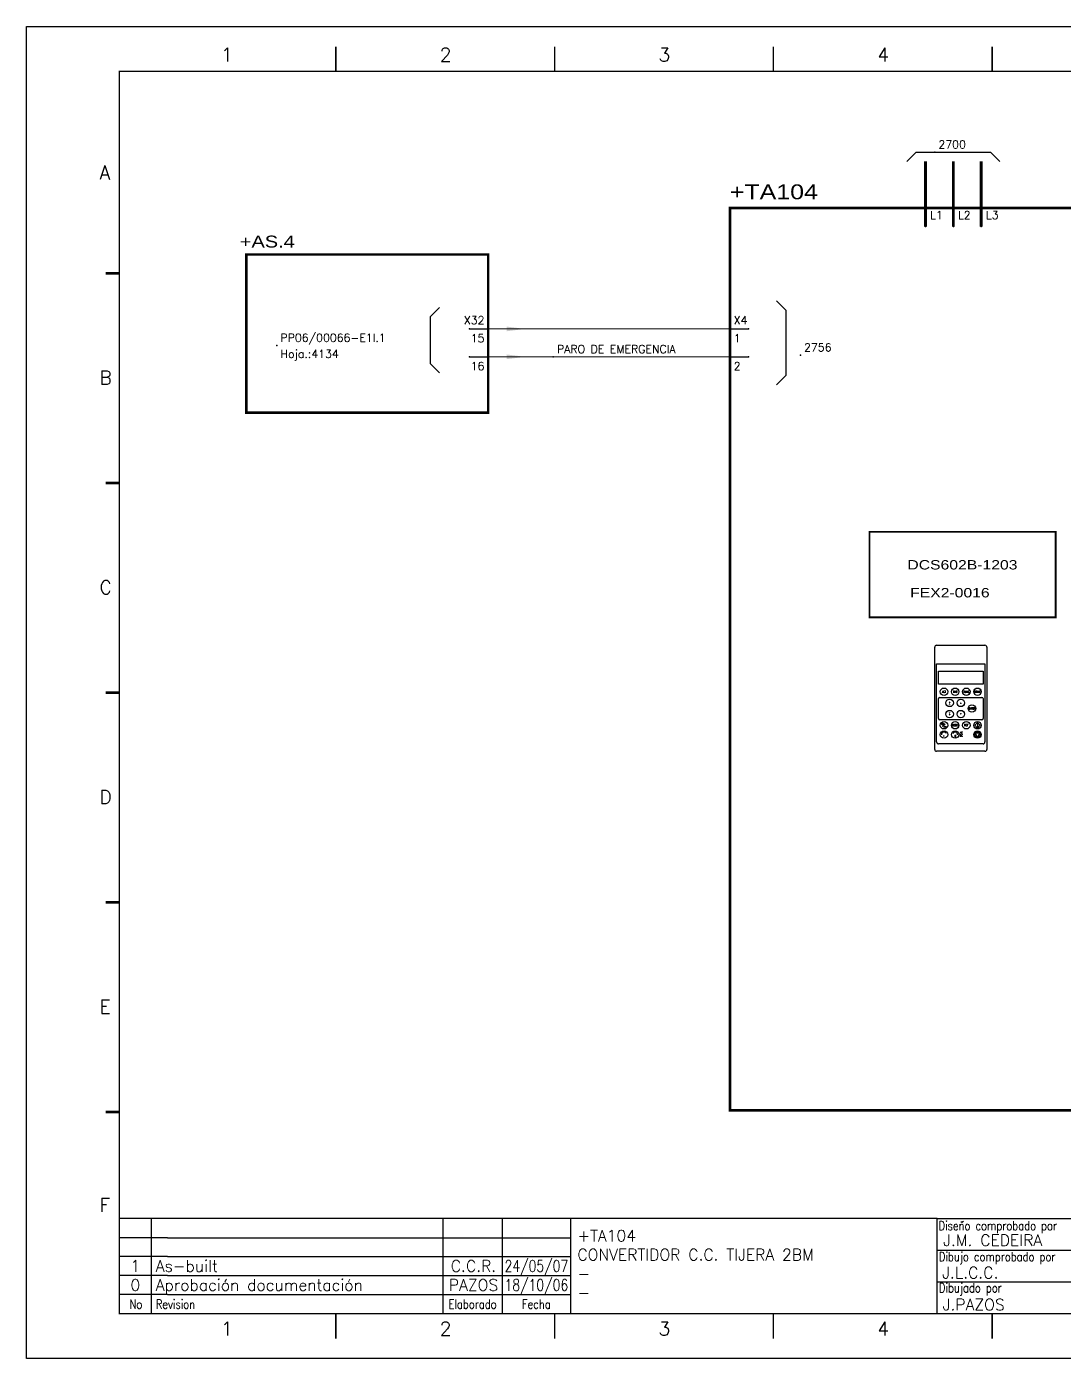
# Model space of a CAD drawing. Extents: x -25 to 1044, y -25744 to 292.
# Drawn here: x 406.1 to 637.3, y -19313.7 to -19016.7 of the extents above; entities that cross this region are included whole.
import ezdxf
from ezdxf.enums import TextEntityAlignment as Align

# ---------------------------------------------------------------- set-up
doc = ezdxf.new("R2010")
doc.units = 0
doc.header["$LTSCALE"] = 10
doc.header["$MEASUREMENT"] = 0
doc.linetypes.add('DASHDOT', pattern=[1, 0.5, -0.25, 0, -0.25])
doc.layers.get('0').update_dxf_attribs({"linetype": 'CONTINUOUS'})
for name, color, linetype in [('1', 7, 'CONTINUOUS'), ('10', 5, 'CONTINUOUS'), ('2', 7, 'CONTINUOUS'), ('8', 1, 'CONTINUOUS'), ('9', 6, 'CONTINUOUS'), ('DIBUJO', 7, 'CONTINUOUS'), ('NODE', 7, 'CONTINUOUS')]:
    doc.layers.add(name, color=color, linetype=linetype)
doc.styles.add('HELV', font='HELVBLD.SHX', dxfattribs={"width": 1.2})
doc.styles.add('HELVETICA', font='HELV.SHX')
doc.styles.add('LABEL', font='SIMPLEX', dxfattribs={"width": 0.8, "height": 4})
doc.styles.add('ROMANS', font='romans')
doc.styles.get("Standard").update_dxf_attribs({"font": 'simplex'})

# ---------------------------------------------------------------- blocks, each defined once
blk = doc.blocks.new('NOD', base_point=(237.5, 170))
at = {"layer": 'NODE'}
blk.add_point((237.5, 170), dxfattribs=at)
blk = doc.blocks.new('$$PLL21')
blk.add_line((-2.5, 0), (2.5, 0))
at = {"layer": '2'}
for p in [(-2.5, 0), (2.5, 0)]:
    blk.add_blockref('NOD', p, dxfattribs=at)
at = {"layer": '8'}
blk.add_attdef('*A', (-1.5, -3.574999999999989), '', height=2.15, dxfattribs=at)
at = {"layer": '9'}
blk.add_attdef('ID', (-1.5, 1.25), '', height=2.15, dxfattribs=at)
blk = doc.blocks.new('$PP313')
at = {"layer": '2'}
blk.add_blockref('NOD', (0, 0), dxfattribs=at)
at = {"layer": '8'}
blk.add_attdef('1A', (1, -3.324999999999989), '', height=2.15, dxfattribs=at)
at = {"layer": '9'}
blk.add_attdef('ID', (1, 1), '', height=2.15, dxfattribs=at)
blk = doc.blocks.new('$$PLR12')
blk.add_line((-2.5, 0), (2.5, 0))
at = {"layer": '2'}
for p in [(-2.5, 0), (2.5, 0)]:
    blk.add_blockref('NOD', p, dxfattribs=at)
at = {"layer": '8'}
blk.add_attdef('*A', text='', height=2.15, dxfattribs=at).set_placement((1.5, -3.574999999999989), align=Align.RIGHT)
at = {"layer": '9'}
blk.add_attdef('ID', text='', height=2.15, dxfattribs=at).set_placement((1.5, 1.25), align=Align.RIGHT)
blk = doc.blocks.new('$$PLU21')
blk.add_line((0, -2.5), (2.842170943040401e-14, 2.5))
at = {"layer": '2'}
for p in [(2.842170943040401e-14, 2.5), (0, -2.5)]:
    blk.add_blockref('NOD', p, dxfattribs=at)
at = {"layer": '8'}
blk.add_attdef('*A', (1.25, -0.5), '', height=2.15, dxfattribs=at)
at = {"layer": '9'}
blk.add_attdef('ID', text='', height=2.15, dxfattribs=at).set_placement((-1.25, -0.5), align=Align.RIGHT)
blk = doc.blocks.new('newcajec')
at = {"layer": '1'}
for p, q in [((179.4, 20.84999999999999), (0.1303441721052074, 20.84999999999999)), ((7, 20.84999999999999), (7, 0)), ((71, 20.84999999999999), (71, 0)), ((84, 20.84999999999999), (84, 0.08964143426294768)), ((99, 20.84999999999999), (99, 0)), ((215.2, 20.79999999999999), (215.2, 0)), ((184.6434108527132, 20.17582254554676), (184.806079472624, 20.01315011347727)), ((184.806079472624, 20.01315011347727), (185.1814685954953, 20.25090212957883)), ((10.6, 16.64), (0, 16.64)), ((10.6, 16.64), (99.00000000000001, 16.64)), ((10.6, 12.48), (0, 12.48)), ((10.6, 12.48), (99.00000000000001, 12.48)), ((179.4, 13.86666666), (215.2, 13.86666666)), ((368, 14.06084184883153), (368, 0)), ((10.6, 8.32), (0, 8.32)), ((10.6, 8.32), (99.00000000000001, 8.32)), ((179.4, 6.93333333), (267.6330803594942, 6.93333333)), ((267.6330803594942, 6.93333333), (302.5, 6.93333333)), ((270.6330803594942, 6.908826233307309), (270.6330803594942, 0)), ((282.0665401797471, 6.93333333), (282.0665401797471, 0)), ((368, 6.93333333), (383, 6.93333333)), ((10.6, 4.16), (0, 4.16)), ((10.6, 4.16), (99.00000000000001, 4.16))]:
    blk.add_line(p, q, dxfattribs=at)
for points in [[(47.50000000000003, 272.5, 0.3, 0.3, 0), (47.50000000000003, 277.9125820568927, 0.3, 0.3, 0)], [(95.50000000000003, 272.5, 0.3, 0.3, 0), (95.50000000000003, 277.9125820568927, 0.3, 0.3, 0)], [(143.5000000000001, 272.5, 0.3, 0.3, 0), (143.5000000000001, 277.9125820568927, 0.3, 0.3, 0)], [(191.5000000000001, 272.5, 0.3, 0.3, 0), (191.5000000000001, 277.9125820568927, 0.3, 0.3, 0)], [(239.5000000000001, 272.5, 0.3, 0.3, 0), (239.5000000000001, 277.9125820568927, 0.3, 0.3, 0)], [(287.5000000000001, 272.5, 0.3, 0.3, 0), (287.5000000000001, 277.9125820568927, 0.3, 0.3, 0)], [(335.5000000000001, 272.5, 0.3, 0.3, 0), (335.5000000000001, 277.9125820568927, 0.3, 0.3, 0)], [(-2.989059080962793, 228.2254404700672, 0.6, 0.6, 0), (-0.1817779831361044, 228.2254404700672, 0.6, 0.6, 0)], [(383.0109409190372, 228.2254404700672, 0.6, 0.6, 0), (385.8182220168639, 228.2254404700672, 0.6, 0.6, 0)], [(-2.989059080962793, 182.2254404700672, 0.6, 0.6, 0), (-0.1817779831361044, 182.2254404700672, 0.6, 0.6, 0)], [(383.0109409190372, 182.2254404700672, 0.6, 0.6, 0), (385.8182220168639, 182.2254404700672, 0.6, 0.6, 0)], [(-2.989059080962793, 136.2254404700672, 0.6, 0.6, 0), (-0.1817779831361044, 136.2254404700672, 0.6, 0.6, 0)], [(383.0109409190372, 136.2254404700672, 0.6, 0.6, 0), (385.8182220168639, 136.2254404700672, 0.6, 0.6, 0)], [(-2.989059080962793, 90.2254404700672, 0.6, 0.6, 0), (-0.1817779831361044, 90.2254404700672, 0.6, 0.6, 0)], [(383.0109409190372, 90.2254404700672, 0.6, 0.6, 0), (385.8182220168639, 90.2254404700672, 0.6, 0.6, 0)], [(-2.989059080962793, 44.22544047006719, 0.6, 0.6, 0), (-0.1817779831361044, 44.22544047006719, 0.6, 0.6, 0)], [(383.0109409190372, 44.22544047006719, 0.6, 0.6, 0), (385.8182220168639, 44.22544047006719, 0.6, 0.6, 0)], [(383, 20.79999999999999, 0.3, 0.3, 0), (179.4, 20.79999999999999, 0.3, 0.3, 0), (179.4, 0, 0.3, 0.3, 0)], [(302.5, 20.79999999999999, 0.3, 0.3, 0), (302.5, 0, 0.3, 0.3, 0)], [(302.5, 14, 0.3, 0.3, 0), (383, 14, 0.3, 0.3, 0)], [(47.50000000000004, -5.50000000000002, 0.3, 0.3, 0), (47.50000000000004, -0.08741794310727435, 0.3, 0.3, 0)], [(95.50000000000003, -5.50000000000002, 0.3, 0.3, 0), (95.50000000000003, -0.08741794310727435, 0.3, 0.3, 0)], [(143.5000000000001, -5.50000000000002, 0.3, 0.3, 0), (143.5000000000001, -0.08741794310727435, 0.3, 0.3, 0)], [(191.5000000000001, -5.50000000000002, 0.3, 0.3, 0), (191.5000000000001, -0.08741794310727435, 0.3, 0.3, 0)], [(239.5000000000001, -5.50000000000002, 0.3, 0.3, 0), (239.5000000000001, -0.08741794310727435, 0.3, 0.3, 0)], [(287.5000000000001, -5.50000000000002, 0.3, 0.3, 0), (287.5000000000001, -0.08741794310727435, 0.3, 0.3, 0)], [(335.5000000000001, -5.50000000000002, 0.3, 0.3, 0), (335.5000000000001, -0.08741794310727435, 0.3, 0.3, 0)]]:
    blk.add_lwpolyline(points, format="xyseb", dxfattribs=at)
at = {"layer": '1', "const_width": 0.3}
blk.add_lwpolyline([(0, 0), (0, 272.5), (383, 272.5), (383, 0)], close=True, dxfattribs=at)
at = {"layer": '2', "color": 14}
for p, q in [((221.418090625, 4.694274193107214), (221.418090625, 5.808488255607214)), ((221.418090625, 2.465846068107213), (221.418090625, 3.580060130607212))]:
    blk.add_line(p, q, dxfattribs=at)
for points in [[(220.05064609375, 5.808488255607214), (220.05064609375, 6.922702318107211), (226.73593046875, 5.808488255607214), (226.73593046875, 6.922702318107211)], [(221.418090625, 2.465846068107213), (220.05064609375, 2.465846068107213), (221.418090625, 5.808488255607214), (220.05064609375, 5.808488255607214)], [(221.418090625, 4.694274193107214), (224.254271875, 4.694274193107214), (221.418090625, 3.580060130607212), (224.254271875, 3.580060130607212)], [(224.254271875, 5.808488255607214), (225.3684859375, 5.808488255607214), (225.3684859375, 4.694274193107214)], [(224.254271875, 3.580060130607212), (225.3684859375, 3.580060130607212), (225.3684859375, 2.465846068107213)], [(225.3684859375, 5.808488255607214), (226.73593046875, 5.808488255607214), (225.3684859375, 1.351632005607213), (226.73593046875, 1.351632005607213)], [(224.254271875, 0.2374179431072125), (224.254271875, 2.465846068107213), (220.05064609375, 0.2374179431072125), (220.05064609375, 2.465846068107213)], [(226.73593046875, 1.351632005607213), (226.73593046875, 0.2374179431072125), (224.254271875, 1.351632005607213), (224.254271875, 0.2374179431072125)]]:
    blk.add_solid(points, dxfattribs=at)
at = {"layer": '1', "style": 'ROMANS'}
for s, p in [('1', (22.29321663019694, 274.6822757111598)), ('2', (70.29321663019694, 274.6822757111598)), ('3', (118.2932166301969, 274.6822757111598)), ('4', (166.2932166301969, 274.6822757111598)), ('5', (214.2932166301969, 274.6822757111598)), ('6', (262.293216630197, 274.6822757111598)), ('7', (310.293216630197, 274.6822757111598)), ('8', (357.793216630197, 274.6822757111598)), ('A', (-4.369531937893967, 248.8361050328228)), ('A', (384.130468062106, 248.8361050328228)), ('B', (-4.369531937893967, 203.8361050328228)), ('B', (384.130468062106, 203.8361050328228)), ('C', (-4.369531937893967, 157.8361050328228)), ('C', (384.130468062106, 157.8361050328228)), ('D', (-4.369531937893967, 111.8361050328228)), ('D', (384.130468062106, 111.8361050328228)), ('E', (-4.369531937893967, 65.8361050328228)), ('E', (384.130468062106, 65.8361050328228)), ('F', (-4.369531937893967, 22.33610503282279)), ('F', (384.130468062106, 22.33610503282279)), ('1', (22.29321663019694, -4.817724288840244)), ('2', (70.29321663019694, -4.817724288840244)), ('3', (118.2932166301969, -4.817724288840244)), ('4', (166.2932166301969, -4.817724288840244)), ('5', (214.2932166301969, -4.817724288840244)), ('6', (262.293216630197, -4.817724288840244)), ('7', (310.293216630197, -4.817724288840244)), ('8', (357.793216630197, -4.817724288840244))]:
    blk.add_text(s, height=3, dxfattribs=at).set_placement(p)
at = {"layer": '1', "style": 'LABEL', "width": 0.8}
for s, p in [('Diseno comprobado por', (179.7314614292997, 18.27223571085374)), ('Dibujo comprobado por', (179.8050291925395, 11.4678814488418)), ('Hoja', (368.3783582875667, 11.66394739740196)), ('Dibujado por', (179.8266890074166, 4.640500723763907)), ('Fecha', (285.7145387337263, 4.296982269486556)), ('Cont', (368.4287365512884, 4.459855685207977)), ('No', (2.226666121281127, 1.047317943107212)), ('Revision', (7.999999999999986, 1.047317943107211))]:
    blk.add_text(s, height=2, dxfattribs=at).set_placement(p)
for s, p in [('Dept', (274.6061509242405, 4.441269529660175)), ('Elaborado', (77.5, 1.047317943107211)), ('Fecha', (91.5, 1.047317943107211))]:
    blk.add_text(s, height=2, dxfattribs=at).set_placement(p, align=Align.CENTER)
at = {"layer": '10', "style": 'ROMANS'}
for tag, p in [('REV41', (3.5, 18.74499999999998)), ('REV43', (77.69972273858866, 18.74499999999998)), ('REV31', (3.5, 14.58499999999999)), ('REV33', (77.69972273858866, 14.58499999999999)), ('REV21', (3.5, 10.42499999999999)), ('REV23', (77.69972273858866, 10.42499999999999)), ('REV11', (3.5, 6.265000000000002)), ('REV13', (77.69972273858866, 6.265000000000002))]:
    blk.add_attdef(tag, text='', height=2.5, dxfattribs=at).set_placement(p, align=Align.MIDDLE)
for tag, p, height in [('REV42', (7.999999999999986, 17.49499999999998), 2.5), ('SHEETNAME1', (100.5, 15.82514432423481), 2.5), ('DOCUMENTTYPE', (216.431556680333, 16.80300784715599), 2.5), ('NOTA', (305.324267012746, 15.80181941457773), 3), ('REV32', (7.999999999999986, 13.33499999999999), 2.5), ('DESIGNCHECK', (180.7368689439597, 14.83229733012664), 2.5), ('OBJECT', (216.431556680333, 12.40274635088354), 2.5), ('SHEETNAME2', (100.5, 11.66514432423481), 2.5), ('ORDER', (305.324267012746, 7.301819414577723), 4.5), ('REV22', (7.999999999999986, 9.174999999999999), 2.5), ('SHEETNAME3', (100.5, 7.505144324234807), 2.5), ('DRAWINGCHECK', (180.5313437479052, 7.714149530439984), 2.5), ('CUSTOMER', (216.431556680333, 8.084891464683468), 2.5), ('REV12', (7.999999999999986, 5.015000000000002), 2.5), ('SHEETNAME4', (100.5, 3.345144324234811), 2.5), ('USER', (180.634361454448, 0.7089454855303376), 2.5), ('DEPARTMENT', (271.9308878022507, 1.045088830057653), 2.5), ('DOCUMENT_ID', (305.324267012746, 0.9341589120460885), 4.4)]:
    blk.add_attdef(tag, p, '', height=height, dxfattribs=at)
for tag, width, p, p2 in [('REV44', 1.221199022953692, (84.52509332113708, 17.49499999999998), (98.48165358346499, 17.49499999999998)), ('REV34', 1.221199022953692, (84.52509332113708, 13.33499999999998), (98.48165358346499, 13.33499999999998)), ('REV24', 1.221199022953692, (84.52509332113708, 9.174999999999988), (98.48165358346499, 9.174999999999988)), ('REV14', 1.221199022953692, (84.52509332113708, 5.014999999999999), (98.48165358346499, 5.014999999999999)), ('CREATED2', 7.039914616041486, (282.7069601254168, 1.045088830057653), (301.1448317388588, 1.045088830057653))]:
    blk.add_attdef(tag, text='', height=2.5, dxfattribs=dict(at, width=width)).set_placement(p, p2, align=Align.FIT)
for tag, p in [('SHEET', (382, 7.433333330000005)), ('NEXTSHEET', (382, 0.5000000000000018))]:
    blk.add_attdef(tag, text='', height=2.5, dxfattribs=at).set_placement(p, align=Align.RIGHT)
at = {"layer": 'DIBUJO', "color": 14, "style": 'HELVETICA', "width": 1.3}
blk.add_text('RUSSULA S.A.', height=3, dxfattribs=at).set_placement((229, 2.191446348186597))

msp = doc.modelspace()

# ---------------------------------------------------------------- linework, layer by layer
at = {"layer": '2'}
for p, q in [((602.3711921224166, -19046.71346851689), (604.4461508380128, -19044.6385098013)), ((604.4461508380128, -19044.6385098013), (621.0458205627834, -19044.6385098013)), ((621.0458205627834, -19044.6385098013), (623.1207792783798, -19046.71346851689)), ((573.3217701040678, -19077.83784925084), (575.3967288196642, -19079.91280796644)), ((498.1598480215764, -19079.32400024779), (496.0848893059798, -19081.39895896339)), ((496.0848893059798, -19081.39895896339), (496.0848893059798, -19091.77375254137)), ((575.3967288196642, -19079.91280796644), (575.3967288196642, -19094.43751897561)), ((496.0848893059798, -19091.77375254137), (498.1598480215764, -19093.84871125697)), ((575.3967288196642, -19094.43751897561), (573.3217701040678, -19096.51247769121)), ((608.5960682692055, -19177.85085934258), (608.5960682692055, -19155.02631347102)), ((609.0110600123247, -19154.6113217279), (619.8008453334255, -19154.6113217279)), ((620.215837076545, -19155.02631347102), (620.215837076545, -19177.85085934258)), ((609.0110600123247, -19176.19089237011), (609.0110600123247, -19158.7612391591)), ((609.0110600123247, -19158.7612391591), (619.8008453334255, -19158.7612391591)), ((619.8008453334255, -19158.7612391591), (619.8008453334255, -19176.19089237011)), ((609.426051755444, -19160.42120613157), (619.3858535903063, -19160.42120613157)), ((609.426051755444, -19163.32614833341), (609.426051755444, -19160.42120613157)), ((619.3858535903063, -19160.42120613157), (619.3858535903063, -19163.32614833341)), ((619.3858535903063, -19163.32614833341), (609.426051755444, -19163.32614833341)), ((609.426051755444, -19170.9619964068), (609.426051755444, -19166.48008558112)), ((609.6750468013157, -19166.23109053524), (619.136858544435, -19166.23109053524)), ((619.3858535903063, -19166.48008558112), (619.3858535903063, -19170.9619964068)), ((619.136858544435, -19171.21099145268), (609.6750468013157, -19171.21099145268)), ((610.959973429239, -19172.21201211724), (610.2505827746526, -19172.76354036091)), ((618.1408783609487, -19171.83347906735), (617.5183907462696, -19172.45596668204)), ((617.5183907462696, -19172.45596668204), (618.1408783609487, -19173.07845429671)), ((617.6259867262961, -19174.19301046521), (618.1408783609487, -19175.15341301231)), ((618.6506615059591, -19174.19301046521), (617.6259867262961, -19174.19301046521)), ((618.7633659756275, -19172.45596668204), (618.1408783609487, -19171.83347906735)), ((618.1408783609487, -19172.04097493891), (618.1408783609487, -19172.87095842515)), ((618.1408783609487, -19173.07845429671), (618.7633659756275, -19172.45596668204)), ((618.1408783609487, -19175.15341301231), (618.6506615059591, -19174.19301046521)), ((619.3858535903063, -19176.60588411323), (609.426051755444, -19176.60588411323)), ((619.8008453334255, -19178.2658510857), (609.0110600123247, -19178.2658510857))]:
    msp.add_line(p, q, dxfattribs=at)
for points in [[(606.5211095536092, -19046.71346851689, 0.6639867889908256, 0.6639867889908256, 0), (606.5211095536092, -19061.23817952607, 0.6639867889908256, 0.6639867889908256, 0)], [(612.7459857003981, -19046.71346851689, 0.6639867889908256, 0.6639867889908256, 0), (612.7459857003981, -19061.23817952607, 0.6639867889908256, 0.6639867889908256, 0)], [(618.9708618471872, -19046.71346851689, 0.6639867889908256, 0.6639867889908256, 0), (618.9708618471872, -19061.23817952607, 0.6639867889908256, 0.6639867889908256, 0)], [(567.0968939572789, -19084.06272539763, 0.2489950458715596, 0.2489950458715596, 0), (504.8481324893891, -19084.06272539763, 0.2489950458715596, 0.2489950458715596, 0)], [(567.0968939572789, -19090.28760154442, 0.2489950458715596, 0.2489950458715596, 0), (504.8481324893891, -19090.28760154442, 0.2489950458715596, 0.2489950458715596, 0)], [(594.0713572600313, -19129.29682539763, 0.3983920733944954, 0.3983920733944954, 0), (635.5705315719576, -19129.29682539763, 0.3983920733944954, 0.3983920733944954, 0), (635.5705315719576, -19148.38644558112, 0.3983920733944954, 0.3983920733944954, 0), (594.0713572600313, -19148.38644558112, 0.3983920733944954, 0.3983920733944954, 0), (594.0713572600313, -19129.29682539763, 0.3983920733944954, 0.3983920733944954, 0)]]:
    msp.add_lwpolyline(points, format="xyseb", dxfattribs=at)
at = {"layer": '2', "color": 3, "linetype": 'DASHDOT'}
for points in [[(562.9469765260862, -19057.08826209488, 0.5809884403669725, 0.5809884403669725, 0), (662.5449948747101, -19057.08826209488, 0.5809884403669725, 0.5809884403669725, 0), (662.5449948747101, -19258.35925750772, 0.5809884403669725, 0.5809884403669725, 0), (562.9469765260862, -19258.35925750772, 0.5809884403669725, 0.5809884403669725, 0), (562.9469765260862, -19057.08826209488, 0.5809884403669725, 0.5809884403669725, 0)], [(455.0491233150771, -19067.46305567286, 0.5809884403669725, 0.5809884403669725, 0), (508.9980499205816, -19067.46305567286, 0.5809884403669725, 0.5809884403669725, 0), (508.9980499205816, -19102.73735383799, 0.5809884403669725, 0.5809884403669725, 0), (455.0491233150771, -19102.73735383799, 0.5809884403669725, 0.5809884403669725, 0), (455.0491233150771, -19067.46305567286, 0.5809884403669725, 0.5809884403669725, 0)]]:
    msp.add_lwpolyline(points, format="xyseb", dxfattribs=at)
at = {"layer": '2'}
for centre, radius in [((610.6710269848019, -19164.98611530589), 0.829983486238532), ((613.1609774435174, -19164.98611530589), 0.829983486238532), ((615.6509279022329, -19164.98611530589), 0.829983486238532), ((618.1408783609487, -19164.98611530589), 0.829983486238532), ((611.9160022141594, -19167.4760657646), 0.829983486238532), ((614.4059526728753, -19167.4760657646), 0.829983486238532), ((616.8959031315908, -19168.72104099396), 0.829983486238532), ((611.9160022141594, -19169.96601622332), 0.829983486238532), ((614.4059526728753, -19169.96601622332), 0.829983486238532), ((610.6710269848019, -19172.45596668204), 0.829983486238532), ((610.6710269848019, -19174.53092539763), 0.829983486238532), ((613.1609774435174, -19172.45596668204), 0.829983486238532), ((613.1609774435174, -19174.53092539763), 0.829983486238532), ((615.6509279022329, -19172.45596668204), 0.829983486238532), ((618.1408783609487, -19172.45596668204), 0.829983486238532), ((618.1408783609487, -19174.53092539763), 0.829983486238532), ((618.1408783609487, -19174.53092539763), 0.622487614678899)]:
    msp.add_circle(centre, radius, dxfattribs=at)
for centre, radius, start, end in [((609.0110600123247, -19155.02631347102), 0.414991743119266, 90, 180), ((619.8008453334255, -19155.02631347102), 0.414991743119266, 0, 90), ((609.6750468013157, -19166.48008558112), 0.2489950458715596, 90, 180), ((619.136858544435, -19166.48008558112), 0.2489950458715596, 0, 90), ((609.6750468013157, -19170.9619964068), 0.2489950458715596, 180, 270), ((619.136858544435, -19170.9619964068), 0.2489950458715596, 270, 0), ((610.6710269848019, -19174.53092539763), 0.5508754908317127, 25.1974089801146, 188.5605633170364), ((613.1609774435174, -19174.53092539763), 0.5508754908317127, 351.4394366829636, 154.8025910198857), ((609.426051755444, -19176.19089237011), 0.414991743119266, 180, 270), ((619.3858535903063, -19176.19089237011), 0.414991743119266, 270, 0), ((609.0110600123247, -19177.85085934258), 0.414991743119266, 180, 270), ((619.8008453334255, -19177.85085934258), 0.414991743119266, 270, 0)]:
    msp.add_arc(centre, radius, start, end, dxfattribs=at)
for points in [[(517.2978847829669, -19084.06272539763), (513.1479673517742, -19084.58146507653), (513.1479673517742, -19083.54398571873)], [(517.2978847829669, -19090.28760154442), (513.1479673517742, -19090.80634122332), (513.1479673517742, -19089.76886186552)], [(611.7085063425999, -19167.4760657646), (612.1234980857193, -19167.4760657646), (611.9160022141594, -19167.06107402148)], [(611.7085063425999, -19167.89105750772), (612.1234980857193, -19167.89105750772), (611.9160022141594, -19167.4760657646)], [(614.1984568013156, -19167.68356163616), (614.6134485444348, -19167.68356163616), (614.4059526728753, -19167.26856989304)], [(611.7085063425999, -19169.5510244802), (612.1234980857193, -19169.5510244802), (611.9160022141594, -19169.96601622332)], [(611.7085063425999, -19169.96601622332), (612.1234980857193, -19169.96601622332), (611.9160022141594, -19170.38100796644)], [(614.1984568013156, -19169.75852035176), (614.6134485444348, -19169.75852035176), (614.4059526728753, -19170.17351209488)], [(611.168982839693, -19174.29609634659), (610.8766566564955, -19174.1223505183), (610.9759790378604, -19173.96665547244), (610.9771077793059, -19173.96665547244)], [(612.6630215886263, -19174.29609634659), (612.9553477718237, -19174.1223505183), (612.8560253904589, -19173.96665547244), (612.8548966490135, -19173.96665547244)]]:
    msp.add_solid(points, dxfattribs=at)
at = {"layer": 'DIBUJO'}
msp.add_lwpolyline([(406.07139918116, -19016.65175014508), (826.07139918116, -19016.65175014508), (826.07139918116, -19313.65175014508), (406.07139918116, -19313.65175014508), (406.07139918116, -19016.65175014508)], dxfattribs=at)

# ---------------------------------------------------------------- block references
at = {"layer": '2', "color": 7}
ref = msp.add_blockref('newcajec', (426.7466285389584, -19303.65175014508), dxfattribs=dict(at, xscale=1.01651376146789, yscale=1.01651376146789, zscale=1.01651376146789))
ref.add_attrib('REV24', '24/05/07', dxfattribs={"layer": '10', "height": 2.541284403669724, "style": 'ROMANS', "width": 0.7281683615127574}).set_placement((512.6675490892518, -19294.3252363836), (526.854584658664, -19294.3252363836), align=Align.FIT)
ref.add_attrib('SHEETNAME3', '-', (528.9062615664812, -19296.02266765769), dxfattribs={"layer": '10', "height": 2.541284403669724, "style": 'ROMANS'})
ref.add_attrib('SHEETNAME2', 'CONVERTIDOR C.C. TIJERA 2BM', (528.9062615664812, -19291.79397040998), dxfattribs={"layer": '10', "height": 2.541284403669724, "style": 'ROMANS'})
ref.add_attrib('SHEETNAME1', '+TA104', (528.9062615664812, -19287.56527316227), dxfattribs={"layer": '10', "height": 2.541284403669724, "style": 'ROMANS'})
ref.add_attrib('USER', 'J.PAZOS', (610.3639427513697, -19302.9310973029), dxfattribs={"layer": '10', "height": 2.541284403669724, "style": 'ROMANS'})
ref.add_attrib('DRAWINGCHECK', 'J.L.C.C.', (610.259223834994, -19295.81021098936), dxfattribs={"layer": '10', "height": 2.541284403669724, "style": 'ROMANS'})
ref.add_attrib('DESIGNCHECK', 'J.M. CEDEIRA', (610.4681430251119, -19288.57451579481), dxfattribs={"layer": '10', "height": 2.541284403669724, "style": 'ROMANS'})
ref.add_attrib('REV22', 'As-built', (434.8787386307014, -19294.3252363836), dxfattribs={"layer": '10', "height": 2.541284403669724, "style": 'ROMANS'})
ref.add_attrib('REV12', 'Aprobación documentación', (434.8787386307014, -19298.55393363131), dxfattribs={"layer": '10', "height": 2.541284403669724, "style": 'ROMANS'})
ref.add_attrib('REV21', '1', dxfattribs={"layer": '10', "height": 2.541284403669724, "style": 'ROMANS'}).set_placement((430.3044267040959, -19293.05459418177), align=Align.MIDDLE)
ref.add_attrib('REV11', '0', dxfattribs={"layer": '10', "height": 2.541284403669724, "style": 'ROMANS'}).set_placement((430.3044267040959, -19297.28329142947), align=Align.MIDDLE)
ref.add_attrib('SHEETNAME4', '-', (528.9062615664812, -19300.25136490539), dxfattribs={"layer": '10', "height": 2.541284403669724, "style": 'ROMANS'})
ref.add_attrib('REV14', '18/10/06', dxfattribs={"layer": '10', "height": 2.541284403669724, "style": 'ROMANS', "width": 0.7281683615127575}).set_placement((512.6675490892518, -19298.55393363131), (526.854584658664, -19298.55393363131), align=Align.FIT)
ref.add_attrib('REV23', 'C.C.R.', dxfattribs={"layer": '10', "height": 2.541284403669724, "style": 'ROMANS'}).set_placement((505.7294659649733, -19293.05459418177), align=Align.MIDDLE)
ref.add_attrib('REV13', 'PAZOS', dxfattribs={"layer": '10', "height": 2.541284403669724, "style": 'ROMANS'}).set_placement((505.7294659649733, -19297.28329142947), align=Align.MIDDLE)
ref.add_attrib('DOCUMENT_ID', 'PP06/0066-E1A.10', (737.1129476675111, -19302.70216475558), dxfattribs={"layer": '10', "height": 4.472660550458715, "style": 'ROMANS', "width": 0.9})
ref.add_attrib('ORDER', 'PP06/0066', (737.1129476675111, -19296.2293502264), dxfattribs={"layer": '10', "height": 4.574311926605504, "style": 'ROMANS'})
ref.add_attrib('CUSTOMER', 'ACINDAR', (646.7522843204343, -19295.43334671125), dxfattribs={"layer": '10', "height": 2.541284403669724, "style": 'ROMANS'})
ref.add_attrib('OBJECT', 'TREN DE ROLLOS Y BARRAS', (646.7522843204343, -19291.0441877994), dxfattribs={"layer": '10', "height": 2.541284403669724, "style": 'ROMANS'})
ref.add_attrib('DOCUMENTTYPE', 'ESQUEMA ELECTRICO', (646.7522843204343, -19286.57126143439), dxfattribs={"layer": '10', "height": 2.541284403669724, "style": 'ROMANS'})
ref.add_attrib('CREATED2', '05/10/06', dxfattribs={"layer": '10', "height": 2.541284403669724, "style": 'ROMANS', "width": 0.9619759102665423}).set_placement((714.1221439691984, -19302.58940296737), (732.8644941964404, -19302.58940296737), align=Align.FIT)
ref.add_attrib('DEPARTMENT', 'ELEC', (703.1681181581268, -19302.58940296737), dxfattribs={"layer": '10', "height": 2.541284403669724, "style": 'ROMANS'})
ref.add_attrib('NEXTSHEET', '2752', dxfattribs={"layer": '10', "height": 2.541284403669724, "style": 'ROMANS'}).set_placement((815.0548854196923, -19303.14349326434), align=Align.RIGHT)
ref.add_attrib('SHEET', '2750', dxfattribs={"layer": '10', "height": 2.541284403669724, "style": 'ROMANS'}).set_placement((815.0548854196923, -19296.09566452155), align=Align.RIGHT)
at = {"layer": '2'}
ref = msp.add_blockref('$PP313', (608.5960682692055, -19044.6385098013), dxfattribs=dict(at, xscale=0.829983486238532, yscale=0.829983486238532, zscale=0.829983486238532))
ref.add_attrib('ID', '2700', (609.426051755444, -19043.80852631506), dxfattribs={"layer": '9', "height": 1.784464495412844})
for name, p, xscale, yscale, zscale, values in [('$$PLU21', (606.5211095536092, -19059.16322081047), 0.829983486238532, 0.829983486238532, 0.829983486238532, {'*A': 'L1'}), ('$$PLU21', (612.7459857003981, -19059.16322081047), 0.829983486238532, 0.829983486238532, 0.829983486238532, {'*A': 'L2'}), ('$$PLU21', (618.9708618471872, -19059.16322081047), 0.829983486238532, 0.829983486238532, 0.829983486238532, {'*A': 'L3'}), ('$$PLR12', (506.9230912049854, -19084.06272539763), 0.829983486238532, 0.829983486238532, 0.829983486238532, {'ID': 'X32', '*A': '15'}), ('$$PLL21', (565.0219352416825, -19084.06272539763), 0.829983486238532, 0.829983486238532, 0.829983486238532, {'ID': 'X4', '*A': '1'}), ('$PP313', (461.8516043910994, -19087.77001999556), 0.8299834862385514, 0.8299834862385514, 0.8299834862385514, {'ID': 'PP06/00066-E1I.1', '1A': 'Hoja.:4134'}), ('$$PLR12', (506.9230912049854, -19090.28760154442), 0.829983486238532, 0.829983486238532, 0.829983486238532, {'*A': '16'}), ('$$PLL21', (565.0219352416825, -19090.28760154442), 0.829983486238532, 0.829983486238532, 0.829983486238532, {'*A': '2'})]:
    msp.add_blockref(name, p, dxfattribs=dict(at, xscale=xscale, yscale=yscale, zscale=zscale)).add_auto_attribs(values)
ref = msp.add_blockref('$PP313', (523.5227609297559, -19090.28760154442), dxfattribs=dict(at, xscale=0.829983486238532, yscale=0.829983486238532, zscale=0.829983486238532))
ref.add_attrib('ID', 'PARO DE EMERGENCIA', (524.3527444159946, -19089.45761805818), dxfattribs={"layer": '9', "height": 1.784464495412844})
ref = msp.add_blockref('$PP313', (578.6254721690096, -19089.90049278353), dxfattribs=dict(at, xscale=0.829983486238532, yscale=0.829983486238532, zscale=0.829983486238532))
ref.add_attrib('ID', '2756', (579.4554556552481, -19089.07050929729), dxfattribs={"layer": '9', "height": 1.784464495412844})

# ---------------------------------------------------------------- texts
for s, height, style, width, p in [('+TA104', 3.319933944954128, 'HELV', 1.2, (562.9004674351456, -19055.15650373514)), ('+AS.4', 2.655947155963303, 'HELV', 1.2, (453.6176484728164, -19065.91764898507)), ('DCS602B-1203', 2.091558385321101, 'HELV', 1.2, (602.4914396053989, -19137.7165686129)), ('FEX2-0016', 2.091558385321101, 'HELV', 1.2, (603.1121230966544, -19143.94144475969)), ('LOC', 0.2655947155963304, 'ROMANS', 0.8, (610.0960939927779, -19172.26693978425)), ('REM', 0.2655947155963304, 'ROMANS', 0.8, (610.5654167213888, -19172.93237444853)), ('AC', 0.414991743119266, 'ROMANS', 0.8, (614.1916384576006, -19174.30556732386)), ('I', 0.414991743119266, 'ROMANS', 0.8, (610.588388175209, -19175.04844204536)), ('0', 0.414991743119266, 'ROMANS', 0.8, (613.0205815665576, -19175.05969718561)), ('DC', 0.414991743119266, 'ROMANS', 0.8, (614.2028984087584, -19174.95839637657))]:
    msp.add_text(s, height=height, dxfattribs=dict(at, style=style, width=width)).set_placement(p)
at = {"layer": '2', "style": 'ROMANS', "width": 0.8}
for s, p in [('ACT', (610.6710269848019, -19164.98611530589)), ('PAR', (613.1609774435174, -19164.98611530589)), ('FUNC', (615.6509279022329, -19164.98611530589)), ('DRIVE', (618.1408783609487, -19164.98611530589)), ('ENTER', (616.8959031315908, -19168.72104099396)), ('RESET', (613.1609774435174, -19172.45596668204)), ('REF', (615.6509279022329, -19172.45596668204))]:
    msp.add_text(s, height=0.414991743119266, dxfattribs=at).set_placement(p, align=Align.MIDDLE)

doc.saveas('drawing.dxf')
